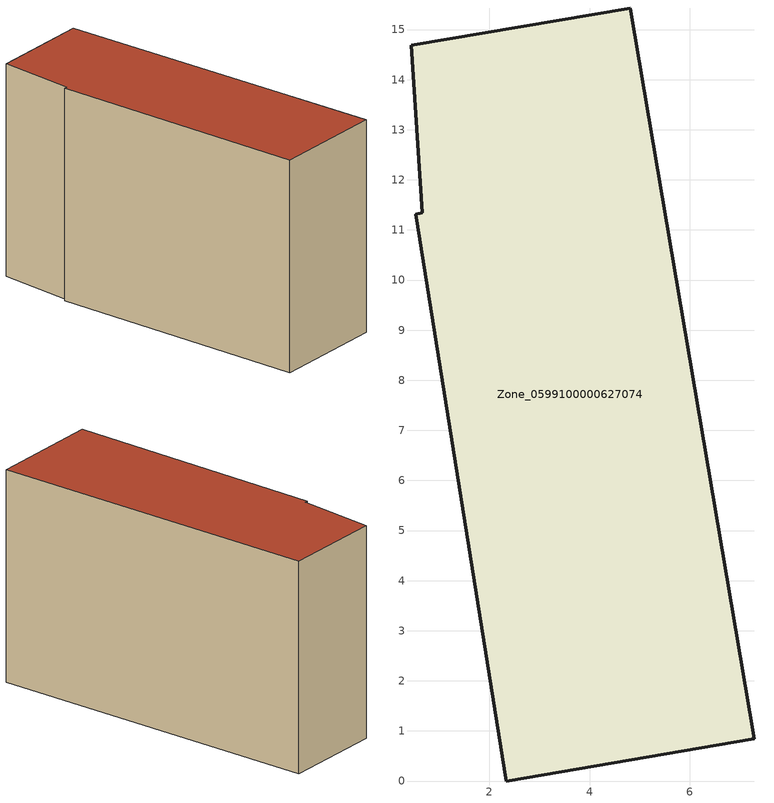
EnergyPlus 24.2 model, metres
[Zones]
Zone_0599100000627074
 floor ground (C_G): 0.44,14.69 4.81,15.43 7.29,0.84 2.33,0 0.53,11.31 0.66,11.34 z0
 wall outside (C_F): 7.29,0.84 4.81,15.43 0.44,14.69 0.66,11.34 0.53,11.31 2.33,0 7.29,0.84 z0:9.33
 roof outside (C_R): 4.81,15.43 0.44,14.69 0.66,11.34 0.53,11.31 2.33,0 7.29,0.84 z9.33
[BUILDING]
Pand.0599100000627074: North Axis=0; Terrain=City; Loads Convergence Tolerance Value=0.04; Temperature Convergence Tolerance Value=0.4; Solar Distribution=FullExterior; Maximum Number of Warmup Days=25; Minimum Number of Warmup Days=1
[Site:Location]
Rotterdam.The.Hague.AP_ZH_NLD Design_Conditions: Latitude=51.96; Longitude=4.45; Time Zone=1; Elevation=-4.5
[SITE:GROUNDTEMPERATURE:BUILDINGSURFACE]
18, 18, 18, 18, 18, 18, 18, 18, 18, 18, 18, 18
[MATERIAL] Thermal Absorptance=0.9; Solar Absorptance=0.7; Visible Absorptance=0.7
Name | Roughness | Thickness | Conductivity | Density | Specific Heat
G.TI.1946 | MediumSmooth | 0.15 | 1 | 540 | 1210
F.TI.1946 | Rough | 0.3 | 0.857143 | 1920 | 840
R.TI.1946 | MediumRough | 0.2 | 0.1 | 1500 | 1000
[CONSTRUCTION]
C_G: G.TI.1946
C_F: F.TI.1946
C_R: R.TI.1946
[ZONE]
Zone_0599100000627074: Type=1; Multiplier=1; Ceiling Height=Autocalculate; Volume=Autocalculate; Floor Area=autocalculate; Part of Total Floor Area=Yes
[ZONEINFILTRATION:DESIGNFLOWRATE]
Infil_Zone_0599100000627074: Zone or ZoneList or Space or SpaceList=Zone_0599100000627074; Schedule=AlwaysOn; Design Flow Rate Calculation Method=Flow/Area; Flow Rate per Floor Area=0.003; Constant Term Coefficient=1; Temperature Term Coefficient=0; Velocity Term Coefficient=0; Velocity Squared Term Coefficient=0
[HVACTEMPLATE:ZONE:IDEALLOADSAIRSYSTEM]
Zone_0599100000627074: Maximum Heating Supply Air Temperature=50; Minimum Cooling Supply Air Temperature=13; Maximum Heating Supply Air Humidity Ratio=0.0156; Minimum Cooling Supply Air Humidity Ratio=0.0077; Heating Limit=NoLimit; Cooling Limit=NoLimit; Dehumidification Control Type=ConstantSensibleHeatRatio; Cooling Sensible Heat Ratio=0.7; Dehumidification Setpoint=60; Humidification Control Type=None; Humidification Setpoint=30; Outdoor Air Method=None; Outdoor Air Flow Rate per Person=0.00944; Outdoor Air Flow Rate per Zone Floor Area=0; Outdoor Air Flow Rate per Zone=0; Demand Controlled Ventilation Type=None; Outdoor Air Economizer Type=NoEconomizer; Heat Recovery Type=None; Sensible Heat Recovery Effectiveness=0.7; Latent Heat Recovery Effectiveness=0.65
[ZONECONTROL:THERMOSTAT]
ThermostatControl_Zone_0599100000627074: Zone or ZoneList=Zone_0599100000627074; Control Type Schedule=DualSetpointControlType; Control 1=Thermostat_Zone_0599100000627074; Temperature Difference Between Cutout And Setpoint=0
[THERMOSTATSETPOINT:DUALSETPOINT]
Thermostat_Zone_0599100000627074: Heating Setpoint Temperature Schedule=HeatingSetpoint_Zone_0599100000627074; Cooling Setpoint Temperature Schedule=CoolingSetpoint_Zone_0599100000627074
[SCHEDULE:COMPACT]
HeatingSetpoint_Zone_0599100000627074: Through: 12/31, For: AllDays, Until: 24:00, 21
CoolingSetpoint_Zone_0599100000627074: Through: 12/31, For: AllDays, Until: 24:00, 24
DualSetpointControlType: Through: 12/31, For: AllDays, Until: 24:00, 4
AlwaysOn: Through: 12/31, For: AllDays, Until: 24:00, 1
